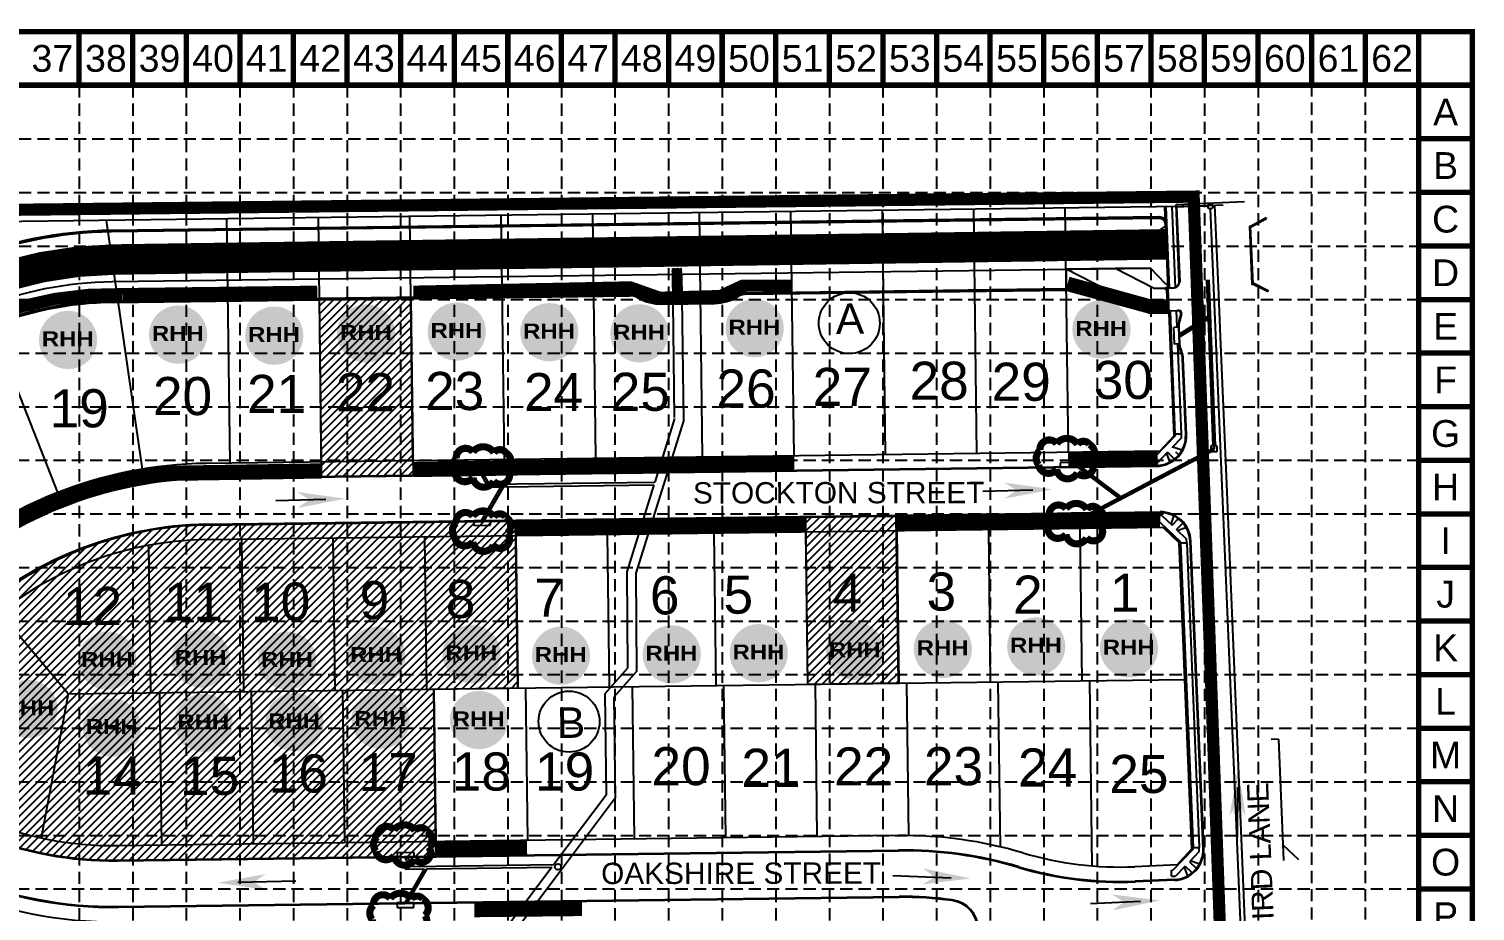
# Model space of a CAD drawing. Extents: x 4118 to 6372, y 4036 to 5445.
# Drawn here: x 5423 to 6372, y 4866 to 5445 of the extents above; entities that cross this region are included whole.
import ezdxf
from ezdxf.enums import TextEntityAlignment as Align

# ---------------------------------------------------------------- set-up
doc = ezdxf.new("R2010")
doc.units = 0
doc.header["$LTSCALE"] = 40
doc.header["$MEASUREMENT"] = 0
for name, pattern in [('3BASE$0$DASHED', [0.75, 0.5, -0.25]), ('3BASE$0$PHANTOM2', [1.25, 0.625, -0.125, 0.125, -0.125, 0.125, -0.125]), ('ACAD_ISO02W100', [15, 12, -3]), ('DASHED', [0.75, 0.5, -0.25]), ('HIDDEN', [0.375, 0.25, -0.125])]:
    doc.linetypes.add(name, pattern=pattern)
doc.layers.get('0').update_dxf_attribs({"linetype": 'CONTINUOUS'})
for name, color, linetype in [('1 EROSION BLANKET', 84, 'CONTINUOUS'), ('3BASE$0$B-DARY', 7, 'CONTINUOUS'), ('3BASE$0$PRO_CHANNEL', 7, 'CONTINUOUS'), ('3BASE$0$PRO_CURB', 7, 'CONTINUOUS'), ('3BASE$0$PRO_LOT_LINES', 7, 'CONTINUOUS'), ('3BASE$0$PRO_ROW', 7, '3BASE$0$PHANTOM2'), ('3BASE$0$PRO_SEWER', 7, 'CONTINUOUS'), ('3BASE$0$PRO_STORM', 7, 'CONTINUOUS'), ('3BASE$0$PROP-BC', 7, 'CONTINUOUS'), ('3BASE$0$PROP-SIDEWALK', 7, 'CONTINUOUS'), ('BASE', 7, 'CONTINUOUS'), ('grid', 254, 'HIDDEN'), ('LEGEND', 7, 'CONTINUOUS'), ('LIMITS OF DISTURBANCE', 1, '3BASE$0$DASHED'), ('LOTTEXT', 8, 'CONTINUOUS'), ('P-LOTNUM', 7, 'CONTINUOUS'), ('SILT FENCE', 200, 'CONTINUOUS'), ('SODDED LOT', 2, 'CONTINUOUS'), ('STR-TXTXXXX', 7, 'CONTINUOUS'), ('WATER', 5, 'CONTINUOUS')]:
    doc.layers.add(name, color=color, linetype=linetype)
doc.styles.add('DRHorton', font='ariblk.TTF')
doc.styles.get("Standard").update_dxf_attribs({"font": 'ARIAL.TTF'})

# ---------------------------------------------------------------- blocks, each defined once
blk = doc.blocks.new('Robbie Hale Homes')
h = blk.add_hatch(color=242)
h.paths.add_polyline_path([(78.7, 25.78, 1), (40.43, 25.78, 1)])
h.paths.add_polyline_path([(42.33, 17.91), (76.5, 17.91), (76.5, 34.87), (42.33, 34.87)], flags=24)
at = {"layer": 'BASE', "color": 242, "style": 'DRHorton'}
blk.add_text('RHH', height=9.814, dxfattribs=at).set_placement((59.39, 21.64), align=Align.CENTER)
blk = doc.blocks.new('A$C6DC54E93')
at = {"layer": 'LEGEND', "linetype": 'ACAD_ISO02W100'}
h = blk.add_hatch(dxfattribs=at)
h.set_pattern_fill('GRAVEL', color=240, scale=10.712197, style=0)
h.set_pattern_definition([(228.0128, (-761.5382, -540.201), (-85.69755857, -96.40978906), [1.44118, -142.6767]), (184.9697, (-762.50233, -541.27224), (128.54637752, 10.71210407), [2.4731, -244.83718]), (132.5104, (-764.96614, -541.4865), (107.12187245, -117.834262), [1.74382, -172.63811]), (267.2737, (-769.1439, -544.16454), (10.71215453, 214.24394692), [2.25211, -222.95894]), (292.8337, (-769.251, -546.4141), (-53.56109205, 128.54632782), [2.20837, -218.62923]), (357.2737, (-768.39404, -548.4494), (-214.24394692, 10.71215453), [2.25211, -222.95894]), (37.6942, (-766.14448, -548.55654), (-139.25864213, -107.1218691), [2.9783, -294.85161]), (72.2553, (-763.7878, -546.73546), (74.9854956, 235.66829776), [2.81182, -278.370595]), (121.4296, (-762.9308, -544.0574), (-85.6976657, 139.25851027), [2.25974, -223.71431]), (175.2364, (-764.1092, -542.1292), (117.8341792, -10.7121065), [2.57984, -126.4121]), (222.3974, (-766.6801, -541.91497), (-128.546445, -117.83408425), [3.33629, -330.29319]), (138.8141, (-758.5388, -544.2717), (-74.9854119, 64.2731543), [1.13872, -112.73349]), (171.4692, (-759.3958, -543.5218), (139.25854507, -21.4244791), [2.1664, -214.47437]), (225, (-761.538, -543.2004), (-1e-15, -10.7122), [1.51493, -13.6344]), (203.1986, (-762.2881, -541.915), (53.560983, 21.4244086), [0.81582, -80.76584]), (291.8014, (-763.038, -542.2363), (-10.7121962, 32.1365945), [1.15374, -56.53321]), (30.9638, (-762.6095, -543.3076), (32.1365704, 21.424421), [1.87387, -60.58843]), (161.5651, (-761.0026, -542.3435), (21.424399, -10.71218), [1.355, -32.51995]), (16.3895, (-769.251, -542.23634), (107.12199543, 32.13651347), [1.8982, -187.922415]), (70.3462, (-767.42994, -541.7007), (-42.84873784, -117.83419195), [1.59249, -157.65578]), (293.1986, (-761.0026, -540.201), (-21.4244086, 53.560983), [1.63163, -79.95003]), (343.6105, (-760.3599, -541.70073), (-107.12199543, 32.13651347), [1.8982, -187.922415]), (339.444, (-769.251, -548.8779), (-53.5610057, 21.4243515), [1.8305, -89.69456]), (294.7751, (-767.5371, -549.5206), (-53.56090227, 117.8342057), [1.53375, -151.84157]), (66.8014, (-760.8955, -550.9132), (21.4244086, 53.560983), [1.63163, -79.95003]), (17.354, (-760.2528, -549.4135), (-139.25858507, -42.84872986), [1.7957, -177.77345]), (69.444, (-766.1445, -550.9132), (-21.4243515, -53.5610057), [0.91525, -90.60981]), (101.3099, (-761.5382, -550.9132), (-10.712172, 42.848797), [0.54621, -54.07548]), (165.9638, (-761.6454, -550.3776), (32.1365974, -10.7121764), [2.20837, -41.95914]), (186.009, (-763.7878, -549.842), (107.1219692, 10.71218988), [2.046565, -202.60967]), (303.6901, (-762.6095, -544.2717), (-10.7122115, 21.42439), [1.54493, -37.07844]), (353.1572, (-761.75248, -545.55712), (182.1073454, -21.42448005), [2.69727, -267.02897]), (60.9454, (-759.0744, -545.8785), (-42.848789, -74.9853844), [1.10288, -109.18593]), (90, (-758.539, -544.914), (-10.7122, 10.7122), [0.64273, -10.06947]), (120.2564, (-764.002, -549.5206), (42.848734, -74.9854066), [1.48818, -147.33042]), (48.0128, (-764.7519, -548.2352), (85.69755857, 96.40978906), [2.88235, -141.23552]), (0, (-762.824, -546.093), (10.7122, 10.7122), [2.78517, -7.92703]), (325.3048, (-760.0385, -546.0927), (-107.1219104, 74.98547254), [1.69375, -167.68096]), (254.0546, (-758.646, -547.0568), (-10.712196, -42.8487901), [1.55972, -76.42626]), (207.646, (-759.07443, -548.55654), (-203.53170166, -107.1220545), [2.53949, -251.40963]), (175.4261, (-761.324, -549.73488), (-139.25856942, 10.7121415), [2.68661, -265.97394])])
h.paths.add_polyline_path([(0.7, 0.8), (68.8, 0.7), (68.8, 27.5), (0.7, 27.3)])
at = {"layer": 'LEGEND', "color": 240, "const_width": 1.34}
blk.add_lwpolyline([(0.7, 0.8), (68.8, 0.7), (68.8, 27.5), (0.7, 27.3)], close=True, dxfattribs=at)

msp = doc.modelspace()

# ---------------------------------------------------------------- hatches: boundary and pattern name
at = {"layer": 'SODDED LOT'}
h = msp.add_hatch(dxfattribs=at)
h.set_pattern_fill('ANSI31', color=256, scale=30, style=0)
h.paths.add_polyline_path([(5614.9, 5151.19), (5613.4, 5267.92), (5673.46, 5268.47), (5675, 5151.97)])
h = msp.add_hatch(dxfattribs=at)
h.set_pattern_fill('ANSI31', color=256, scale=30, style=0)
h.paths.add_polyline_path([(5933.63, 5015.28), (5993.34, 5016.21), (5991.88, 5125.4), (5932.23, 5124.83)])
h = msp.add_hatch(dxfattribs=at)
h.set_pattern_fill('ANSI31', color=256, scale=30, style=0)
edge = h.paths.add_edge_path()
edge.add_line((5743.52, 5012.85), (5742.05, 5122.49))
edge.add_line((5742.05, 5122.49), (5537.13, 5119.68))
edge.add_arc((5540.33, 4886.4), 233.3, 90.78722, 132.71562)
edge.add_line((5382.07, 5057.81), (5313.25, 4992.3))
edge.add_arc((5324.45, 4980.54), 16.24, 133.59172, 209.41988)
edge.add_arc((5350.66, 4995.32), 46.33, 209.41988, 237.32092)
edge.add_line((5325.65, 4956.32), (5331.57, 4951.54))
edge.add_arc((5478.8, 5133.96), 234.42, 231.09237, 269.55062)
edge.add_line((5476.97, 4899.54), (5689.8, 4901.93))
edge.add_line((5689.8, 4901.93), (5688.56, 5012.05))
edge.add_line((5688.56, 5012.05), (5743.52, 5012.85))

# ---------------------------------------------------------------- linework, layer by layer
at = {"layer": '1 EROSION BLANKET', "const_width": 10}
for points in [[(5674.96, 5156.14), (5925.03, 5160.06)], [(6104.59, 5162.21), (6163.39, 5163.5)], [(5349.27, 5074.19), (5364.76, 5088.58), (5377.88, 5099.39), (5394.81, 5111.4), (5412.12, 5121.71), (5431.18, 5131.27), (5450.23, 5138.94), (5475.2, 5146.91), (5496.48, 5151.46), (5511.4, 5153.58), (5614.87, 5155.2)], [(5742.18, 5117.93), (5816.92, 5118.87), (5932.23, 5120.32)], [(5992.18, 5121.07), (6134.4, 5122.86), (6160.06, 5123.14), (6164.48, 5123.19), (6165.01, 5123.17)], [(5749.68, 4907.74), (5689.92, 4907.02)], [(5715.04, 4867.41), (5785.75, 4868.17)]]:
    msp.add_lwpolyline(points, dxfattribs=at)
at = {"layer": '3BASE$0$B-DARY', "color": 7, "linetype": 'Continuous'}
for p, q in [((6196.25, 5328.81), (5370.13, 5318.17)), ((6221.43, 4768.92), (6198.04, 5327.12)), ((6242.64, 4979.22), (6237.69, 4979.04)), ((6242.64, 4979.22), (6245.98, 4899.65))]:
    msp.add_line(p, q, dxfattribs=at)
msp.add_circle((6197.96, 5328.83), 1.71, dxfattribs=at)
at = {"layer": '3BASE$0$PRO_CHANNEL', "color": 7, "linetype": 'Continuous', "ltscale": 50}
for p, q in [((5893.7, 5272.1), (6103.41, 5274.8)), ((6157.2, 5259.97), (6103.41, 5274.8)), ((5477.63, 5266.74), (5816.86, 5271.11)), ((5477.65, 5265.74), (5816.86, 5270.11)), ((5838.03, 5265.7), (5872.67, 5266.14)), ((5893.71, 5271.1), (6103.29, 5273.8)), ((6157.3, 5259.02), (6103.16, 5273.83)), ((6157.2, 5259.97), (6170.86, 5260.02)), ((6157.3, 5259.02), (6170.86, 5259.02))]:
    msp.add_line(p, q, dxfattribs=at)
for points in [[(4991.71, 4992.64), (5000.72, 4992.64, 0.190469), (5053.55, 5013.48), (5294.2, 5238.67, -0.186969), (5477.05, 5312.24), (6164.16, 5321.08)], [(4992.78, 4993.64), (5000.72, 4993.64, 0.190469), (5052.87, 5014.21), (5293.52, 5239.4, -0.186969), (5477.03, 5313.24), (6164.15, 5322.08)], [(6164.15, 5322.08, -0.41799), (6169.21, 5317.08), (6169.21, 5316.14)], [(6164.16, 5321.08, -0.41799), (6168.21, 5317.08), (6168.21, 5316.14)], [(4957.26, 4959.92), (5000.7, 4959.89, 0.190469), (5075.93, 4989.57), (5316.58, 5214.76, -0.186969), (5477.47, 5279.49), (6158.61, 5288.26)]]:
    msp.add_lwpolyline(points, format="xyb", dxfattribs=at)
at = {"layer": '3BASE$0$PRO_CHANNEL', "color": 7, "linetype": 'Continuous'}
msp.add_lwpolyline([(4967.91, 4969.91), (5000.7, 4969.89, 0.190469), (5069.09, 4996.87), (5309.74, 5222.06, -0.186969), (5477.34, 5289.49), (6157.72, 5298.25)], format="xyb", dxfattribs=at)
at = {"layer": '3BASE$0$PRO_CHANNEL', "color": 7, "linetype": 'Continuous', "ltscale": 50}
msp.add_lwpolyline([(5838.04, 5264.7), (5872.68, 5265.14)], dxfattribs=at)
for centre, radius, start, end in [((5480.56, 5039.51), 227.25, 90.73767, 133.09878), ((5480.56, 5039.51), 226.25, 90.73767, 133.09878), ((5817.01, 5259.11), 12, 60.57545, 90.73767), ((5817.01, 5259.11), 11, 60.57545, 90.73767), ((5837.64, 5295.7), 31, 240.57545, 270.73767), ((5837.64, 5295.7), 30, 240.57545, 270.73767), ((5872.28, 5296.14), 30, 270.73767, 300.89988), ((5872.28, 5296.14), 31, 270.73767, 300.89988), ((5893.85, 5260.1), 12, 90.73767, 120.89988), ((5893.85, 5260.1), 11, 90.73767, 120.89988)]:
    msp.add_arc(centre, radius, start, end, dxfattribs=at)
at = {"layer": '3BASE$0$PRO_CURB', "color": 7, "linetype": 'Continuous'}
for p, q in [((6175.37, 5330.04), (6220.33, 5331.93)), ((6177.52, 5278.81), (6175.37, 5330.04)), ((6175.44, 5328.54), (6206.36, 5329.84)), ((6178, 5279.33), (6175.94, 5328.55)), ((6203.38, 5270.85), (6200.91, 5329.61)), ((6157.72, 5308.25), (6168.49, 5315.72)), ((6135.39, 5287.96), (6103.24, 5287.55)), ((6157.2, 5259.97), (6103.24, 5287.55)), ((6103.24, 5287.55), (6103.41, 5274.8)), ((6158.61, 5288.26), (6135.39, 5287.96)), ((6160.65, 5275.06), (6135.39, 5287.96)), ((6168.7, 5277.83), (6158.61, 5288.26)), ((6160.65, 5275.06), (6170.59, 5275.09)), ((6168.7, 5277.83), (6170.13, 5277.83)), ((6170.13, 5277.83), (6170.13, 5275.02)), ((6173.07, 5275.12), (6170.59, 5275.09)), ((6169.21, 5273.93), (6169.78, 5260.76)), ((6169.62, 5274.13), (6170.2, 5260.72)), ((6204.54, 5243.29), (6203.38, 5270.85)), ((6175.99, 5260.21), (6170.83, 5260.05)), ((6179.14, 5258.18), (6179.14, 5258.18)), ((6177.76, 5238.54), (6177.26, 5249.53)), ((6208.6, 5146.44), (6204.54, 5243.29)), ((6181.71, 5179.12), (6179.63, 5228.66)), ((6182.21, 5179.14), (6180.12, 5228.78)), ((6220.14, 4871.65), (6208.6, 5146.44)), ((6193.12, 4907.45), (6184.65, 5109.15)), ((6193.61, 4907.47), (6185.15, 5109.18)), ((5481.15, 4899.92), (5993.3, 4906.47)), ((5481.16, 4899.42), (5993.3, 4905.97)), ((6174.45, 4887.15), (6148.67, 4886.07)), ((6174.47, 4886.65), (6148.69, 4885.57)), ((5481.54, 4869.42), (5993.69, 4875.97)), ((5481.55, 4868.92), (5993.69, 4875.47)), ((6224.52, 4767.43), (6220.14, 4871.65))]:
    msp.add_line(p, q, dxfattribs=at)
at = {"layer": '3BASE$0$PRO_CURB', "color": 7, "linetype": 'Continuous', "ltscale": 50}
for p, q in [((5539.25, 5150.68), (6162.48, 5158.81)), ((5539.26, 5150.18), (6162.48, 5158.31)), ((5539.64, 5120.18), (6164.91, 5128.34)), ((5539.65, 5119.68), (6164.91, 5127.84))]:
    msp.add_line(p, q, dxfattribs=at)
at = {"layer": '3BASE$0$PRO_CURB', "color": 7, "linetype": 'Continuous'}
for centre in [(6169.3, 5274.79), (6169.91, 5259.9)]:
    msp.add_circle(centre, 0.869, dxfattribs=at)
for centre, radius, start, end in [((6173.01, 5280.12), 5, 270.64323, 2.40417), ((6173.03, 5279.62), 4.5, 270.64323, 2.40417), ((6176.63, 5258.31), 2, 3.13808, 108.65162), ((6177.12, 5258.48), 2, 4.40521, 108.65162), ((6161.07, 5261.48), 17.82, 337.6989, 350.12412), ((6169.56, 5258.99), 9.56, 332.58492, 357.825), ((6190.25, 5250.12), 13.5, 160.07335, 182.56629), ((6190.25, 5250.12), 13, 159.85687, 182.56629), ((6190.74, 5239.13), 13.5, 182.56629, 204.55719), ((6190.74, 5239.13), 13, 182.56629, 204.7719), ((6166.64, 5228.11), 13, 2.40417, 24.55719), ((6167.14, 5228.23), 13, 2.40417, 24.7719), ((6162.23, 5178.3), 20, 270.73778, 2.40417), ((6162.23, 5178.3), 19.5, 270.73778, 2.40417), ((6165.16, 5108.34), 20, 2.40417, 90.73778), ((6165.16, 5108.34), 19.5, 2.40417, 90.73778), ((5478.15, 5134.4), 235, 226.01136, 270.73322), ((5478.15, 5134.4), 234.5, 226.01136, 270.73322), ((5478.15, 5134.4), 265.5, 225.31363, 270.73322), ((5478.15, 5134.4), 265, 225.31363, 270.73322), ((5996.7, 4640.99), 265.5, 73.48261, 90.73322), ((5996.7, 4640.99), 265, 73.48261, 90.73322), ((6173.63, 4906.63), 19.5, 272.39972, 2.40417), ((6173.63, 4906.63), 20, 272.39972, 2.40417), ((6138.85, 5120.36), 234.5, 253.48261, 272.39972), ((6138.85, 5120.36), 235, 253.48261, 272.39972), ((5996.7, 4640.99), 235, 82.20457, 90.73322), ((5996.7, 4640.99), 234.5, 82.20457, 90.73322), ((6025.86, 4854.01), 19.5, 2.39517, 82.20457), ((6025.86, 4854.01), 20, 2.39517, 82.20457)]:
    msp.add_arc(centre, radius, start, end, dxfattribs=at)
at = {"layer": '3BASE$0$PRO_CURB', "color": 7, "linetype": 'Continuous', "ltscale": 50}
for centre, radius, start, end in [((5542.65, 4885.2), 265.5, 90.73322, 133.09433), ((5542.65, 4885.2), 265, 90.73322, 133.09433), ((5542.8, 4884.44), 235.76, 90.76777, 132.99534), ((5542.8, 4884.44), 235.26, 90.76785, 132.99513)]:
    msp.add_arc(centre, radius, start, end, dxfattribs=at)
at = {"layer": '3BASE$0$PRO_LOT_LINES', "color": 7, "linetype": 'Continuous'}
for p, q in [((5734.81, 5162.84), (5732.76, 5322.83)), ((5794.8, 5163.61), (5792.76, 5323.6)), ((5864.8, 5164.35), (5862.75, 5324.34)), ((5924.79, 5165.12), (5922.75, 5325.1)), ((5984.79, 5165.88), (5982.74, 5325.87)), ((5984.79, 5165.88), (5982.74, 5325.87)), ((6044.79, 5166.65), (6042.74, 5326.64)), ((6104.78, 5167.42), (6102.73, 5327.41)), ((5371.89, 5318.14), (5441.68, 5140.99)), ((5473.59, 5319.45), (5497.11, 5156.41)), ((5554.83, 5160.38), (5552.78, 5320.52)), ((5614.82, 5161.3), (5612.77, 5321.29)), ((5674.81, 5162.07), (5672.77, 5322.06)), ((5802.29, 5113.54), (5803.57, 5013.55)), ((5872.28, 5114.44), (5873.56, 5014.45)), ((5932.28, 5115.21), (5933.56, 5015.22)), ((5992.27, 5115.98), (5993.55, 5015.98)), ((6052.27, 5116.74), (6053.55, 5016.75)), ((6112.27, 5117.51), (6113.54, 5017.52)), ((5501.36, 5106.38), (5502.59, 5009.7)), ((5562.31, 5110.47), (5563.59, 5010.48)), ((5622.31, 5111.24), (5623.58, 5011.25)), ((5682.3, 5112.01), (5683.58, 5012.02)), ((5742.3, 5112.78), (5743.58, 5012.78)), ((5448.6, 5009.01), (5403.54, 5062.05)), ((5448.6, 5009.01), (6180.95, 5018.38)), ((5508.59, 5009.78), (5509.87, 4909.79)), ((5568.59, 5010.55), (5569.87, 4910.55)), ((5628.58, 5011.31), (5629.86, 4911.32)), ((5688.58, 5012.08), (5689.86, 4912.09)), ((5748.57, 5012.85), (5749.85, 4912.86)), ((5818.57, 5013.74), (5819.85, 4913.75)), ((5878.56, 5014.51), (5879.84, 4914.52)), ((5938.56, 5015.28), (5939.84, 4915.29)), ((5998.55, 5016.05), (5999.83, 4916.06)), ((6058.55, 5016.82), (6059.93, 4908.62)), ((6118.54, 5017.58), (6120.1, 4896.14)), ((5448.6, 5009.01), (5430.83, 4914.43))]:
    msp.add_line(p, q, dxfattribs=at)
at = {"layer": '3BASE$0$PRO_ROW', "color": 7, "linetype": 'Continuous'}
for p, q in [((6174.25, 5178.3), (6167.95, 5328.45)), ((6164.67, 5168.19), (6174.25, 5178.3)), ((6164.67, 5168.19), (5539.13, 5160.18)), ((5539.77, 5110.18), (6166.76, 5118.21)), ((6166.76, 5118.21), (6177.18, 5108.35)), ((6177.18, 5108.35), (6185.61, 4907.13)), ((5993.18, 4915.97), (5481.03, 4909.28)), ((6176.04, 4896.72), (6185.61, 4907.13)), ((6255.97, 4900.07), (6245.56, 4909.64)), ((6176.04, 4896.72), (6148.27, 4895.56))]:
    msp.add_line(p, q, dxfattribs=at)
for centre, radius, start, end in [((5542.65, 4885.2), 275, 90.73322, 133.09433), ((5542.65, 4885.2), 225, 90.73322, 133.09433), ((5478.15, 5134.4), 225, 223.35826, 270.73322), ((5478.15, 5134.4), 275, 223.31027, 270.73322), ((5996.7, 4640.99), 275, 73.48261, 90.73322), ((6138.85, 5120.36), 225, 253.48261, 272.39972)]:
    msp.add_arc(centre, radius, start, end, dxfattribs=at)
at = {"layer": '3BASE$0$PRO_SEWER', "color": 7, "linetype": 'Continuous'}
for p, q in [((6048.61, 5141.83), (6081.44, 5142.75)), ((5584.75, 5135.7), (5617.58, 5136.62)), ((6215.77, 4914.85), (6215.95, 4947.69)), ((5597.99, 4886.02), (5559.82, 4885.26)), ((5989.64, 4889.88), (6027.78, 4888.35)), ((6119.17, 4871.44), (6151.99, 4872.87))]:
    msp.add_line(p, q, dxfattribs=at)
for points in [[(6094.37, 5143.11), (6063.01, 5137.06), (6062.74, 5147.56), (6070.75, 5142.51)], [(5630.5, 5136.98), (5599.15, 5130.93), (5598.88, 5141.43), (5606.88, 5136.38)], [(6216.03, 4960.62), (6221.02, 4929.08), (6210.51, 4929.17), (6215.83, 4937)], [(5546.89, 4885.01), (5578.3, 4890.8), (5578.47, 4880.29), (5570.51, 4885.41)], [(6040.71, 4887.83), (6009.01, 4883.93), (6009.46, 4894.42), (6017.1, 4888.84)], [(6164.91, 4873.43), (6133.65, 4866.9), (6133.22, 4877.4), (6141.3, 4872.47)]]:
    msp.add_solid(points, dxfattribs=at)
at = {"layer": '3BASE$0$PRO_STORM', "color": 5, "linetype": 'Continuous'}
for p, q in [((6224.18, 5315.18), (6234.73, 5320.87)), ((6234.45, 5321.31), (6224.21, 5315.64)), ((6234.45, 5321.31), (6234.73, 5320.87)), ((5846.47, 5190.22), (5845.26, 5284.23)), ((5852.5, 5188.08), (5851.26, 5284.31)), ((6195.46, 5280.66), (6196.34, 5256.84)), ((6196.96, 5280.66), (6201, 5171.7)), ((6177.47, 5244.99), (6196.34, 5256.84)), ((6177.26, 5249.53), (6173.93, 5249.38)), ((6174.43, 5238.4), (6173.93, 5249.38)), ((6177.36, 5249.54), (6174.03, 5249.39)), ((6177.85, 5238.55), (6177.36, 5249.54)), ((6178.07, 5243.3), (6196.41, 5254.82)), ((6196.41, 5254.82), (6199.49, 5171.7)), ((6177.76, 5238.54), (6174.43, 5238.4)), ((6177.85, 5238.55), (6174.52, 5238.4)), ((5846.48, 5189.59), (5833.44, 5147.82)), ((5852.49, 5188.72), (5821.08, 5088.1)), ((6198.24, 5171.7), (6198.24, 5167.7)), ((6202.24, 5171.7), (6198.24, 5171.7)), ((6202.24, 5171.7), (6202.24, 5167.7)), ((6202.24, 5167.7), (6198.24, 5167.7)), ((5725.27, 5155.56), (5714.28, 5155.42)), ((5714.28, 5155.42), (5714.31, 5152.42)), ((5714.31, 5152.42), (5725.31, 5152.56)), ((5719.81, 5152.13), (5723.12, 5146.41)), ((5721.32, 5152.51), (5724.83, 5146.43)), ((5725.31, 5152.56), (5725.27, 5155.56)), ((6110.37, 5160.63), (6099.37, 5160.49)), ((6099.37, 5160.49), (6099.41, 5157.49)), ((6099.41, 5157.49), (6110.41, 5157.63)), ((6110.41, 5157.63), (6110.37, 5160.63)), ((6139.18, 5138.41), (6110.37, 5160.07)), ((6137.71, 5137.63), (6110.4, 5158.18)), ((5732.52, 5144.78), (5719.59, 5122.37)), ((5720.02, 5146.37), (5723.12, 5146.41)), ((5720.02, 5146.37), (5722.77, 5146.4)), ((5720.02, 5146.37), (5720.02, 5144.62)), ((5720.02, 5144.62), (5732.52, 5144.78)), ((5734.27, 5144.8), (5721.4, 5122.51)), ((5724.83, 5146.43), (5833.44, 5147.82)), ((5734.27, 5144.8), (5832.89, 5146.06)), ((5832.89, 5146.06), (5815.07, 5088.99)), ((6117.63, 5127.72), (6106.64, 5127.58)), ((6106.64, 5127.58), (6106.67, 5124.58)), ((6106.67, 5124.58), (6117.67, 5124.72)), ((6117.67, 5124.72), (6117.63, 5127.72)), ((5725.7, 5122.56), (5714.7, 5122.42)), ((5714.7, 5122.42), (5714.74, 5119.42)), ((5714.74, 5119.42), (5725.74, 5119.56)), ((5725.74, 5119.56), (5725.7, 5122.56)), ((5815.07, 5088.99), (5815.49, 5025.83)), ((5821.08, 5088.1), (5821.51, 5023.58)), ((5815.49, 5025.83), (5800.63, 5008.9)), ((5821.51, 5023.58), (5806.66, 5006.68)), ((5800.63, 5008.9), (5801.48, 4942.43)), ((5806.66, 5006.68), (5807.51, 4940.45)), ((5801.48, 4942.43), (5767.23, 4896.95)), ((5807.51, 4940.45), (5772.67, 4894.21)), ((5675.55, 4904.91), (5664.55, 4904.76)), ((5664.55, 4904.76), (5664.59, 4901.76)), ((5675.59, 4901.91), (5675.55, 4904.91)), ((5664.59, 4901.76), (5675.59, 4901.91)), ((5669.44, 4901.46), (5672.74, 4895.74)), ((5669.65, 4895.7), (5672.74, 4895.74)), ((5669.65, 4895.7), (5669.65, 4893.95)), ((5670.95, 4901.85), (5674.46, 4895.77)), ((5674.46, 4895.77), (5767.23, 4896.95)), ((5682.15, 4894.11), (5669.21, 4871.7)), ((5669.65, 4893.95), (5682.15, 4894.11)), ((5683.9, 4894.14), (5671.03, 4871.84)), ((5683.9, 4894.14), (5765.89, 4895.19)), ((5765.89, 4895.19), (5727.6, 4844.35)), ((5772.67, 4894.21), (5733.63, 4842.38)), ((5675.32, 4871.9), (5664.33, 4871.76)), ((5664.33, 4871.76), (5664.36, 4868.76)), ((5664.36, 4868.76), (5675.36, 4868.9)), ((5675.36, 4868.9), (5675.32, 4871.9))]:
    msp.add_line(p, q, dxfattribs=at)
at = {"layer": '3BASE$0$PRO_STORM', "color": 5, "linetype": 'Continuous', "ltscale": 0.5}
for p, q in [((6196.21, 5280.66), (6200.32, 5169.78)), ((6177.6, 5244.04), (6197.11, 5256.29)), ((6139.11, 5137.52), (6109.92, 5159.47))]:
    msp.add_line(p, q, dxfattribs=at)
at = {"layer": '3BASE$0$PRO_STORM', "color": 5, "linetype": 'Continuous'}
for points in [[(6225.97, 5277.78), (6224.21, 5315.64), (6223.62, 5315.51), (6225.15, 5277.84), (6225.97, 5277.78)], [(6235.8, 5272.86), (6235.75, 5273.4), (6225.99, 5278.33), (6225.97, 5277.75), (6235.8, 5272.86)]]:
    msp.add_lwpolyline(points, dxfattribs=at)
at = {"layer": '3BASE$0$PRO_STORM', "color": 5, "linetype": 'Continuous', "ltscale": 0.5}
for points in [[(6117.64, 5127.06), (6199.97, 5170.44)], [(6117.65, 5126.22), (6200.32, 5169.78)], [(6117.66, 5125.38), (6200.67, 5169.11)]]:
    msp.add_lwpolyline(points, dxfattribs=at)
at = {"layer": '3BASE$0$PRO_STORM', "color": 5, "linetype": 'Continuous'}
msp.add_circle((5769.86, 4895.48), 2, dxfattribs=at)
msp.add_ellipse((5848.33, 5279.25), major_axis=(-0.06, 5.02), ratio=0.423265, dxfattribs=at)
at = {"layer": '3BASE$0$PROP-BC', "color": 7, "linetype": 'Continuous'}
for p, q in [((6174.94, 5178.51), (6161.66, 5164.74)), ((6178.97, 5176.93), (6172.57, 5170.29)), ((6173.26, 5171.01), (6179.1, 5168.96)), ((6178.92, 5179.42), (6174.92, 5179.35)), ((6174.94, 5178.51), (6174.92, 5179.35)), ((6178.97, 5176.93), (6178.92, 5179.42)), ((6160.82, 5164.72), (6161.66, 5164.74)), ((6160.89, 5160.73), (6160.82, 5164.72)), ((6169.79, 5167.41), (6163.39, 5160.77)), ((6169.1, 5166.69), (6171.41, 5160.79)), ((6169.79, 5167.41), (6174.24, 5163.12)), ((6175.12, 5167.82), (6176.98, 5166.03)), ((6160.89, 5160.73), (6163.39, 5160.77)), ((6166.16, 5125.95), (6163.66, 5125.9)), ((6163.66, 5125.9), (6163.73, 5121.9)), ((6166.16, 5125.95), (6172.8, 5119.55)), ((6172.08, 5120.24), (6174.13, 5126.08)), ((6172.8, 5119.55), (6177.05, 5123.96)), ((6164.58, 5121.92), (6163.73, 5121.9)), ((6164.58, 5121.92), (6178.35, 5108.64)), ((6175.68, 5116.77), (6179.97, 5121.22)), ((6175.68, 5116.77), (6182.32, 5110.37)), ((6176.4, 5116.08), (6182.29, 5118.39)), ((6178.36, 5107.8), (6178.35, 5108.64)), ((6182.36, 5107.87), (6178.36, 5107.8)), ((6182.36, 5107.87), (6182.32, 5110.37)), ((6186.54, 4907.04), (6173.26, 4893.27)), ((6190.57, 4905.46), (6184.17, 4898.82)), ((6190.52, 4907.96), (6186.52, 4907.88)), ((6186.54, 4907.04), (6186.52, 4907.88)), ((6190.57, 4905.46), (6190.52, 4907.96)), ((6181.39, 4895.94), (6174.99, 4889.3)), ((6180.7, 4895.22), (6183.01, 4889.32)), ((6181.39, 4895.94), (6185.84, 4891.65)), ((6184.17, 4898.82), (6188.58, 4894.56)), ((6184.86, 4899.54), (6190.7, 4897.49)), ((6172.42, 4893.26), (6173.26, 4893.27)), ((6172.49, 4889.26), (6172.42, 4893.26)), ((6172.49, 4889.26), (6174.99, 4889.3))]:
    msp.add_line(p, q, dxfattribs=at)
at = {"layer": '3BASE$0$PROP-SIDEWALK', "color": 7, "linetype": 'Continuous'}
for p, q in [((6171.09, 5275.1), (6168.95, 5328.49)), ((6175.07, 5275.61), (6172.95, 5328.66)), ((6174.92, 5179.35), (6171.7, 5259.81)), ((6176.1, 5249.91), (6175.69, 5260.2)), ((6178.92, 5179.42), (6176.56, 5238.42)), ((6178.36, 5107.8), (6186.58, 4907.89)), ((6182.36, 5107.87), (6190.58, 4908.06))]:
    msp.add_line(p, q, dxfattribs=at)
at = {"layer": 'BASE', "color": 9}
msp.add_line((6334.64, 5408.28), (6334.64, 4072.43), dxfattribs=at)
at = {"layer": 'BASE', "const_width": 3.52}
for points in [[(4119.94, 4037.27), (6369.8, 4037.27), (6369.8, 5443.43), (4119.94, 5443.43)], [(4155.1, 4072.43), (6334.64, 4072.43), (6334.64, 5408.28), (4155.1, 5408.28)]]:
    msp.add_lwpolyline(points, close=True, dxfattribs=at)
for points in [[(5455.79, 5408.28), (5455.79, 5443.43)], [(5490.95, 5408.28), (5490.95, 5443.43)], [(5526.1, 5408.28), (5526.1, 5443.43)], [(5561.26, 5408.28), (5561.26, 5443.43)], [(5596.41, 5408.28), (5596.41, 5443.43)], [(5631.56, 5408.28), (5631.56, 5443.43)], [(5666.72, 5408.28), (5666.72, 5443.43)], [(5701.87, 5408.28), (5701.87, 5443.43)], [(5737.03, 5408.28), (5737.03, 5443.43)], [(5772.18, 5408.28), (5772.18, 5443.43)], [(5807.33, 5408.28), (5807.33, 5443.43)], [(5842.49, 5408.28), (5842.49, 5443.43)], [(5877.64, 5408.28), (5877.64, 5443.43)], [(5912.8, 5408.28), (5912.8, 5443.43)], [(5947.95, 5408.28), (5947.95, 5443.43)], [(5983.1, 5408.28), (5983.1, 5443.43)], [(6018.26, 5408.28), (6018.26, 5443.43)], [(6053.41, 5408.28), (6053.41, 5443.43)], [(6088.57, 5408.28), (6088.57, 5443.43)], [(6123.72, 5408.28), (6123.72, 5443.43)], [(6158.87, 5408.28), (6158.87, 5443.43)], [(6194.03, 5408.28), (6194.03, 5443.43)], [(6229.18, 5408.28), (6229.18, 5443.43)], [(6264.34, 5408.28), (6264.34, 5443.43)], [(6299.49, 5408.28), (6299.49, 5443.43)], [(6334.64, 5408.28), (6334.64, 5443.43)], [(6369.8, 5408.28), (6369.8, 5443.43)], [(6369.8, 5408.28), (6334.64, 5408.28)], [(6369.8, 5373.12), (6334.64, 5373.12)], [(6369.8, 5337.97), (6334.64, 5337.97)], [(6369.8, 5302.82), (6334.64, 5302.82)], [(6369.8, 5267.66), (6334.64, 5267.66)], [(6369.8, 5232.51), (6334.64, 5232.51)], [(6369.8, 5197.35), (6334.64, 5197.35)], [(6369.8, 5162.2), (6334.64, 5162.2)], [(6369.8, 5127.05), (6334.64, 5127.05)], [(6369.8, 5091.89), (6334.64, 5091.89)], [(6369.8, 5056.74), (6334.64, 5056.74)], [(6369.8, 5021.58), (6334.64, 5021.58)], [(6369.8, 4986.43), (6334.64, 4986.43)], [(6369.8, 4951.28), (6334.64, 4951.28)], [(6369.8, 4916.12), (6334.64, 4916.12)], [(6369.8, 4880.97), (6334.64, 4880.97)]]:
    msp.add_lwpolyline(points, dxfattribs=at)
at = {"layer": 'grid', "color": 253, "linetype": 'DASHED', "ltscale": 0.4}
for p, q in [((5455.79, 5408.28), (5455.79, 4177.73)), ((5490.95, 5408.28), (5490.95, 4177.73)), ((5526.1, 5408.28), (5526.1, 4177.73)), ((5561.26, 5408.28), (5561.26, 4177.73)), ((5596.41, 5408.28), (5596.41, 4177.73)), ((5631.56, 5408.28), (5631.56, 4177.73)), ((5666.72, 5408.28), (5666.72, 4177.73)), ((5701.87, 5408.28), (5701.87, 4177.73)), ((5737.03, 5408.28), (5737.03, 4177.73)), ((5772.18, 5408.28), (5772.18, 4177.73)), ((5807.33, 5408.28), (5807.33, 4177.73)), ((5842.49, 5408.28), (5842.49, 4177.73)), ((5877.64, 5408.28), (5877.64, 4177.73)), ((5912.8, 5408.28), (5912.8, 4177.73)), ((5947.95, 5408.28), (5947.95, 4177.73)), ((5983.1, 5408.28), (5983.1, 4177.73)), ((6018.26, 5408.28), (6018.26, 4177.73)), ((6053.41, 5408.28), (6053.41, 4177.73)), ((6088.57, 5408.28), (6088.57, 4177.73)), ((6123.72, 5408.28), (6123.72, 4177.73)), ((6158.87, 5408.28), (6158.87, 4177.73)), ((6194.03, 5408.28), (6194.03, 4177.73)), ((6229.18, 5408.28), (6229.18, 4177.73)), ((6264.27, 5408.86), (6264.27, 4177.73)), ((6299.43, 5408.86), (6299.43, 4177.73)), ((4156.39, 5373.01), (6335.94, 5373.01)), ((4156.39, 5337.86), (6335.94, 5337.86)), ((4156.39, 5302.7), (6335.94, 5302.7)), ((4155.1, 5267.66), (6334.64, 5267.66)), ((4155.1, 5232.51), (6334.64, 5232.51)), ((4155.1, 5197.35), (6334.64, 5197.35)), ((4155.1, 5162.2), (6334.64, 5162.2)), ((4155.1, 5127.05), (6334.64, 5127.05)), ((4155.1, 5091.89), (6334.64, 5091.89)), ((4155.1, 5056.74), (6334.64, 5056.74)), ((4155.1, 5021.58), (6334.64, 5021.58)), ((4155.1, 4986.43), (6334.64, 4986.43)), ((4155.1, 4951.28), (6334.64, 4951.28)), ((4155.1, 4916.12), (6334.64, 4916.12)), ((4155.1, 4880.97), (6334.64, 4880.97))]:
    msp.add_line(p, q, dxfattribs=at)
at = {"layer": 'LEGEND', "color": 170, "ltscale": 100, "const_width": 4.67}
for points in [[(5714.21, 5167.6, 0.520567), (5714.21, 5167.6, 0.765195), (5703.23, 5163.24, 0.417879), (5702.33, 5153.72, 0.6649), (5714.18, 5150.83, 0.744833), (5727.64, 5148.5, 0.975642), (5736.84, 5156.48, 0.520567), (5735.67, 5167.17, 0.520567), (5727.9, 5167.15, 0.540264), (5714.21, 5167.6)], [(6097.12, 5173.09, 0.520567), (6097.12, 5173.09, 0.765195), (6086.14, 5168.72, 0.417879), (6085.23, 5159.2, 0.6649), (6097.09, 5156.31, 0.744833), (6110.54, 5153.98, 0.975642), (6119.75, 5161.96, 0.520567), (6118.57, 5172.65, 0.520567), (6110.8, 5172.63, 0.540264), (6097.12, 5173.09)], [(6103.22, 5130.41, 0.520567), (6103.22, 5130.41, 0.765195), (6092.24, 5126.04, 0.417879), (6091.33, 5116.53, 0.6649), (6103.19, 5113.64, 0.744833), (6116.64, 5111.31, 0.975642), (6125.85, 5119.29, 0.520567), (6124.67, 5129.98, 0.520567), (6116.9, 5129.95, 0.540264), (6103.22, 5130.41)], [(5714.12, 5125.49, 0.520567), (5714.12, 5125.49, 0.765195), (5703.14, 5121.12, 0.417879), (5702.23, 5111.6, 0.6649), (5714.09, 5108.71, 0.744833), (5727.54, 5106.38, 0.975642), (5736.75, 5114.36, 0.520567), (5735.57, 5125.05, 0.520567), (5727.8, 5125.03, 0.540264), (5714.12, 5125.49)], [(5662.41, 4919.58, 0.520567), (5662.41, 4919.58, 0.765195), (5651.43, 4915.21, 0.417879), (5650.53, 4905.69, 0.6649), (5662.38, 4902.8, 0.744833), (5675.83, 4900.47, 0.975642), (5685.04, 4908.45, 0.520567), (5683.86, 4919.14, 0.520567), (5676.09, 4919.12, 0.540264), (5662.41, 4919.58)], [(5659.94, 4874.72, 0.520567), (5659.94, 4874.72, 0.765195), (5648.96, 4870.35, 0.417879), (5648.06, 4860.83, 0.6649), (5659.91, 4857.94, 0.744833), (5673.37, 4855.61, 0.975642), (5682.57, 4863.59, 0.520567), (5681.39, 4874.28, 0.520567), (5673.63, 4874.26, 0.540264), (5659.94, 4874.72)]]:
    msp.add_lwpolyline(points, format="xyb", close=True, dxfattribs=at)
at = {"layer": 'LIMITS OF DISTURBANCE', "ltscale": 1.5, "const_width": 8}
msp.add_lwpolyline([(4348.72, 4397.41), (4359.95, 4389.4), (4449.65, 4372.09), (4516.08, 4365.5), (4514.38, 4300.75), (5441.48, 4300.26), (6187.32, 4300.28, -0.012624), (6224.09, 4300.72), (6186.95, 5335.17), (5366.96, 5326), (5027.64, 5008.93), (4995.94, 5008.93), (4354.92, 4402.25)], format="xyb", close=True, dxfattribs=at)
at = {"layer": 'LOTTEXT', "color": 7}
for centre in [(5961.05, 5252.17), (5777.2, 4990.77)]:
    msp.add_circle(centre, 20, dxfattribs=at)
at = {"layer": 'SILT FENCE', "const_width": 8}
msp.add_lwpolyline([(5269.5, 5159.25), (5323.45, 5210, -0.197843), (5484.04, 5271.2), (5612, 5272.78)], format="xyb", dxfattribs=at)
for points in [[(5675.06, 5272.78), (5817.33, 5275.63), (5836.64, 5268.82), (5876.41, 5269.95), (5891.18, 5276.76), (5923.04, 5276.63)], [(6104.43, 5278.72), (6157.76, 5263.97), (6169.94, 5263.83)]]:
    msp.add_lwpolyline(points, dxfattribs=at)
at = {"layer": 'SODDED LOT'}
for points in [[(5614.9, 5151.19), (5613.4, 5267.92), (5673.46, 5268.47), (5675, 5151.97)], [(5933.63, 5015.28), (5993.34, 5016.21), (5991.88, 5125.4), (5932.23, 5124.83)]]:
    msp.add_lwpolyline(points, close=True, dxfattribs=at)
msp.add_lwpolyline([(5743.52, 5012.85), (5742.05, 5122.49), (5537.13, 5119.68, 0.185016), (5382.07, 5057.81), (5313.25, 4992.3, 0.343489), (5310.3, 4972.56, 0.122346), (5325.65, 4956.32), (5331.57, 4951.54, 0.169399), (5476.97, 4899.54), (5689.8, 4901.93), (5688.56, 5012.05)], format="xyb", close=True, dxfattribs=at)
at = {"layer": 'WATER', "color": 5, "linetype": 'Continuous', "ltscale": 50, "const_width": 20}
msp.add_lwpolyline([(4980.43, 4974.32), (5002.57, 4974.31, 0.190469), (5064.12, 4998.59), (5304.77, 5223.78, -0.186969), (5479.07, 5293.91), (6170.17, 5303.87)], format="xyb", dxfattribs=at)

# ---------------------------------------------------------------- block references
at = {"layer": '3BASE$0$PRO_SEWER'}
for p in [(5643.94, 5220.85), (5704.67, 5220.44), (5839.4, 5223.05), (6066.9, 5222.18), (5388.97, 5215.37), (5461.16, 5218.87), (5524.25, 5218.17), (5584.53, 5219.57), (5763.77, 5219.7), (5962.86, 5012.66), (6024.1, 5014.29), (6084.97, 5013.04), (5414.73, 5004.95), (5476.08, 5006.32), (5532.7, 5004.99), (5591.2, 5008.15), (5653.77, 5009.24), (5712.35, 5008.22), (5785, 5009.12), (5842.08, 5009.87), (5905.26, 5011.35), (5363.05, 4973.25), (5477.82, 4964.14), (5537.48, 4964.65), (5593.99, 4966.17), (5658.56, 4966), (5417.8, 4960.98)]:
    msp.add_blockref('Robbie Hale Homes', p, dxfattribs=at)
at = {"layer": '3BASE$0$PRO_STORM', "xscale": 0.2362500000005778, "yscale": 0.2362500000008794, "zscale": 0.23625, "rotation": 91.72811605032675}
msp.add_blockref('A$C6DC54E93', (5851.72, 5271.82), dxfattribs=at)

# ---------------------------------------------------------------- texts
at = {"layer": 'BASE'}
for s, height, p in [('37', 17.577, (5438.22, 5425.86)), ('38', 17.577, (5473.37, 5425.86)), ('39', 17.577, (5508.53, 5425.86)), ('40', 17.577, (5543.68, 5425.86)), ('41', 17.577, (5578.83, 5425.86)), ('42', 17.577, (5613.99, 5425.86)), ('43', 17.577, (5649.14, 5425.86)), ('44', 17.577, (5684.3, 5425.86)), ('45', 17.577, (5719.45, 5425.86)), ('46', 17.577, (5754.6, 5425.86)), ('47', 17.577, (5789.76, 5425.86)), ('48', 17.577, (5824.91, 5425.86)), ('49', 17.577, (5860.07, 5425.86)), ('50', 17.577, (5895.22, 5425.86)), ('51', 17.577, (5930.37, 5425.86)), ('52', 17.577, (5965.53, 5425.86)), ('53', 17.577, (6000.68, 5425.86)), ('54', 17.577, (6035.84, 5425.86)), ('55', 17.577, (6070.99, 5425.86)), ('56', 17.577, (6106.14, 5425.86)), ('57', 17.577, (6141.3, 5425.86)), ('58', 17.577, (6176.45, 5425.86)), ('59', 17.577, (6211.61, 5425.86)), ('60', 17.577, (6246.76, 5425.86)), ('61', 17.577, (6281.91, 5425.86)), ('62', 17.577, (6317.07, 5425.86)), ('A', 17.58, (6352.22, 5390.7)), ('B', 17.58, (6352.22, 5355.55)), ('C', 17.58, (6352.22, 5320.39)), ('D', 17.58, (6352.22, 5285.24)), ('E', 17.58, (6352.22, 5250.09)), ('F', 17.58, (6352.22, 5214.93)), ('G', 17.58, (6352.22, 5179.78)), ('H', 17.58, (6352.22, 5144.62)), ('I', 17.58, (6352.22, 5109.47)), ('J', 17.58, (6352.22, 5074.32)), ('K', 17.58, (6352.22, 5039.16)), ('L', 17.58, (6352.22, 5004.01)), ('M', 17.58, (6352.22, 4968.85)), ('N', 17.58, (6352.22, 4933.7)), ('O', 17.58, (6352.22, 4898.55)), ('P', 17.58, (6352.22, 4863.39))]:
    msp.add_text(s, height=height, dxfattribs=at).set_placement(p, align=Align.MIDDLE_CENTER)
at = {"layer": 'LOTTEXT', "color": 7}
for s, p in [('A', (5952.25, 5244.93)), ('B', (5769.28, 4979.95))]:
    msp.add_text(s, height=20, rotation=0.82023, dxfattribs=at).set_placement(p)
at = {"layer": 'P-LOTNUM', "color": 7, "linetype": 'Continuous'}
for s, p in [('28', (6019.96, 5214.39)), ('30', (6140.8, 5214.92)), ('21', (5585.38, 5205.92)), ('22', (5643.64, 5207.04)), ('23', (5702.18, 5207.66)), ('24', (5767.03, 5207.12)), ('25', (5823.96, 5207.14)), ('26', (5893.32, 5209.26)), ('27', (5956.42, 5210.55)), ('29', (6073.8, 5213.73)), ('19', (5455.84, 5196.32)), ('20', (5523.63, 5204.33)), ('6', (5839.95, 5073.6)), ('5', (5888.27, 5073.89)), ('4', (5959.78, 5075.28)), ('3', (6021.45, 5076.07)), ('2', (6078.18, 5074.22)), ('1', (6141.78, 5075.28)), ('12', (5464.58, 5066.79)), ('11', (5530.78, 5069.49)), ('10', (5588.02, 5069.49)), ('9', (5649.49, 5070.45)), ('8', (5706, 5071.25)), ('7', (5764.12, 5072.13)), ('20', (5850.68, 4961.52)), ('21', (5909.68, 4960.64)), ('22', (5970.43, 4961.52)), ('23', (6029.42, 4961.52)), ('24', (6091.14, 4960.83)), ('14', (5477.56, 4955.36)), ('15', (5541.47, 4954.98)), ('16', (5599.58, 4956.74)), ('17', (5658.57, 4957.62)), ('18', (5719.7, 4958)), ('19', (5774.29, 4958)), ('25', (6151.02, 4956.43))]:
    msp.add_text(s, height=25, dxfattribs=at).set_placement(p, align=Align.MIDDLE)
at = {"layer": 'STR-TXTXXXX', "color": 7, "linetype": 'Continuous'}
for s, rotation, p in [('STOCKTON STREET', 0.08489, (6049.69, 5134.07, 614.84)), ('MOCKINGBIRD LANE', 92.33632, (6235.81, 4951.04, 614.84)), ('OAKSHIRE STREET', 0.08489, (5981.88, 4884.43, 614.84))]:
    msp.add_text(s, height=14, rotation=rotation, dxfattribs=at).set_placement(p, align=Align.RIGHT)

doc.saveas('drawing.dxf')
